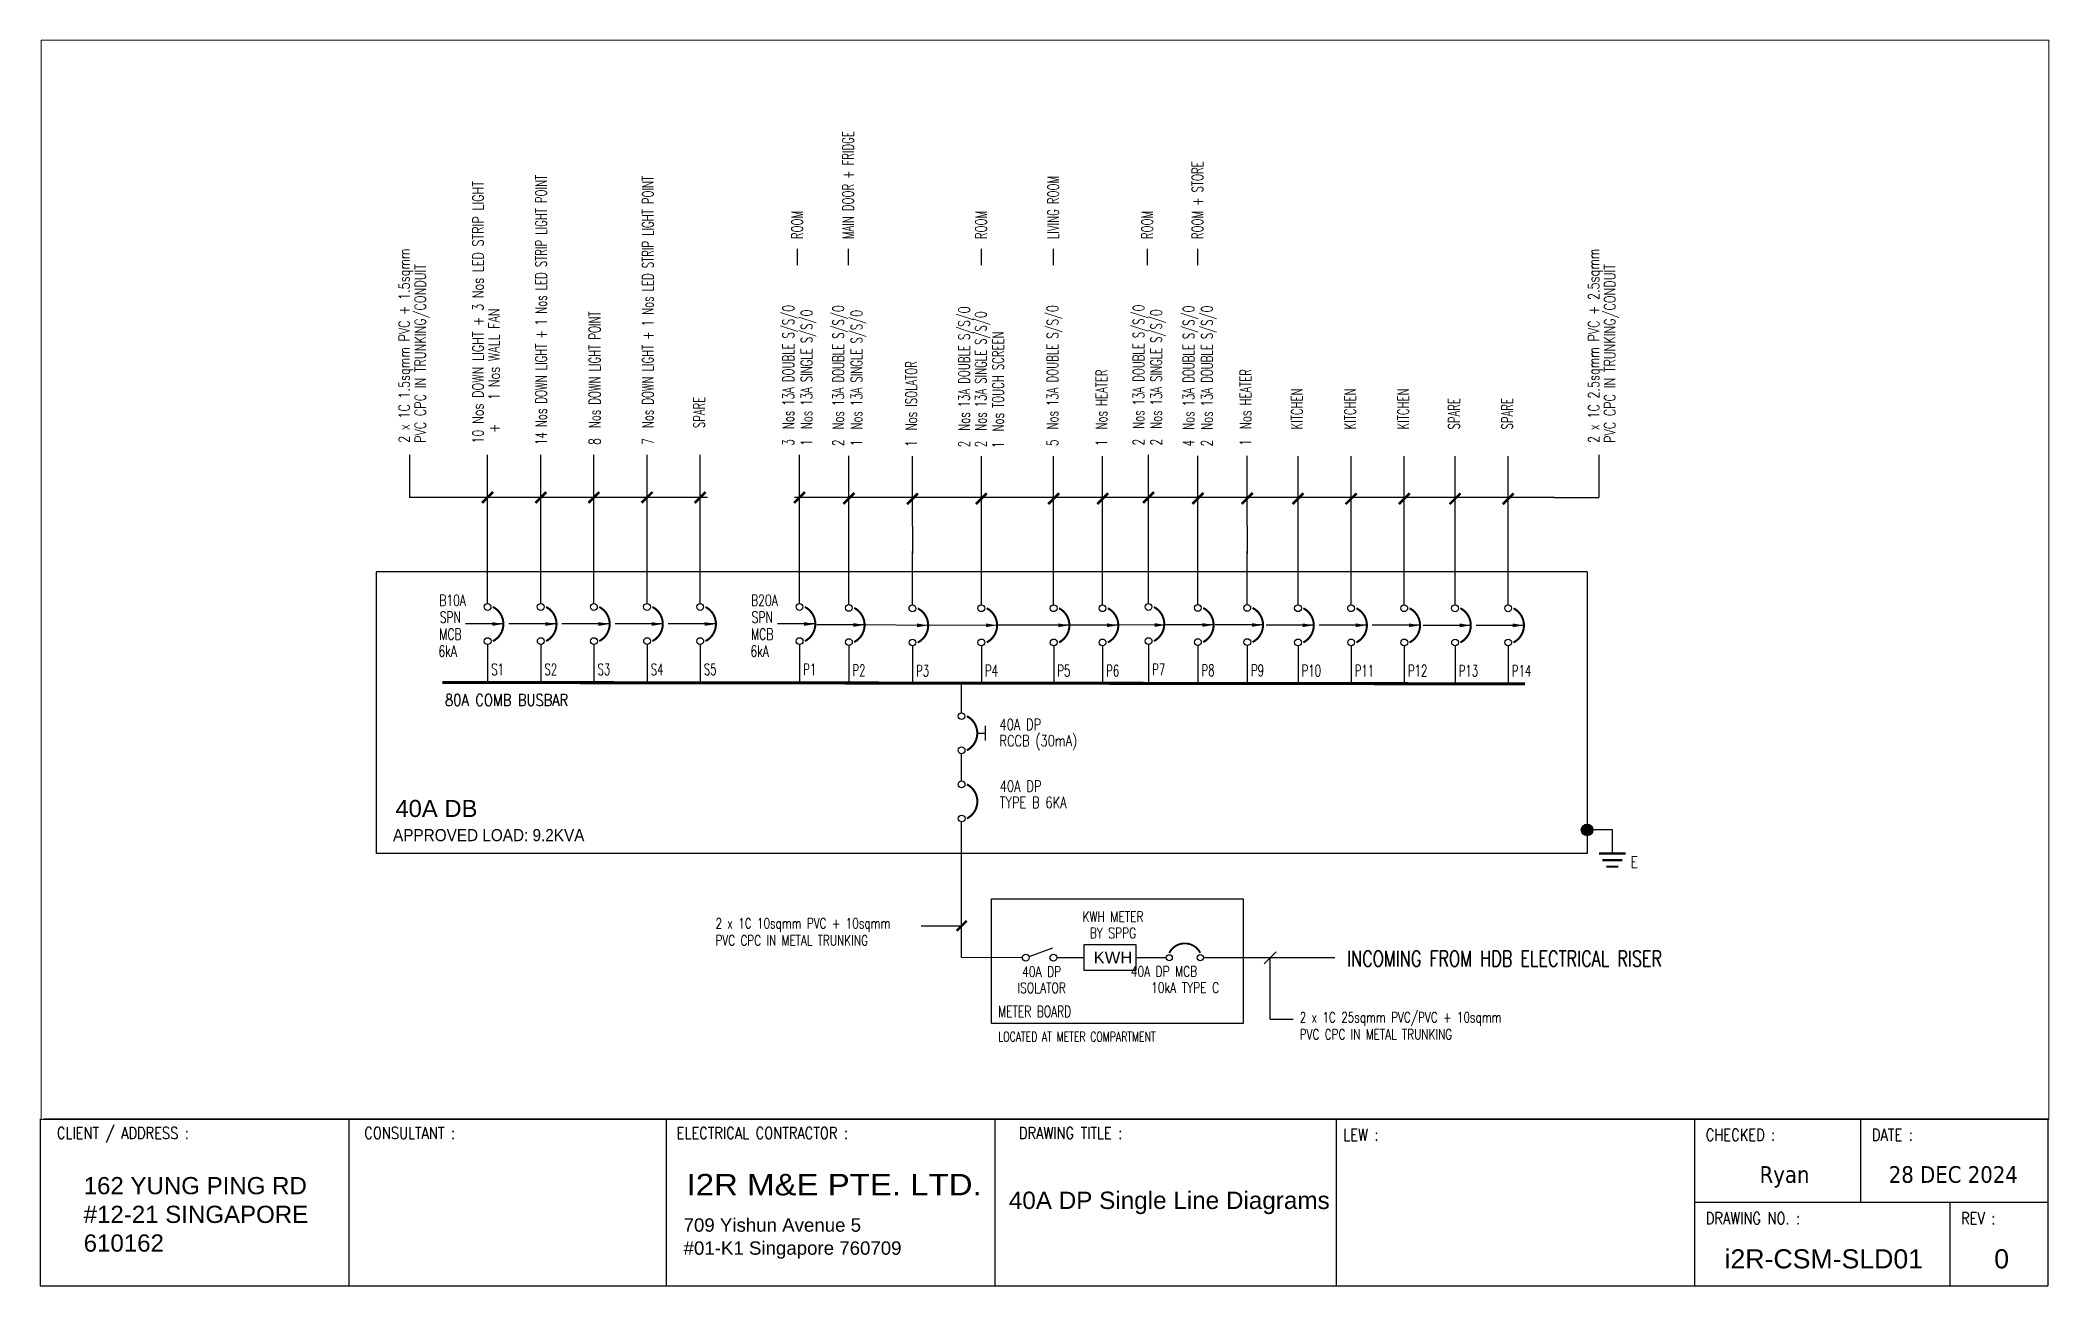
# Paper-space layout 'Layout2' of a CAD drawing. Header units: millimetres. Extents: x 23 to 397, y 41 to 273.
# The model-space entities are those that its viewports show. They can reach past a viewport. Long polylines and large blocks are cut down to what shows.
import ezdxf
from ezdxf.lldxf.tags import DXFTag

# ---------------------------------------------------------------- set-up
doc = ezdxf.new("R2010")
doc.units = ezdxf.units.MM
doc.layers.add('A-_COL----_E', color=7, linetype='Continuous', lineweight=9)
for name, color, linetype in [('E-SLD-DB-TXT', 3, 'Continuous'), ('E-SLD-FRAME', 8, 'Continuous'), ('E-SLD-LEGENDF', 2, 'Continuous'), ('E-SLD-T1', 2, 'Continuous'), ('SLD', 2, 'Continuous'), ('SLD-LINE', 7, 'Continuous'), ('SLD-TXT', 7, 'Continuous'), ('TXT', 7, 'Continuous')]:
    doc.layers.add(name, color=color, linetype=linetype)
doc.styles.add('A', font='arial.ttf')
doc.styles.add('ARIAL', font='arial.ttf')
doc.styles.add('ROMANS', font='romans.shx', dxfattribs={"width": 0.8})
doc.styles.add('simplex', font='simplex.shx', dxfattribs={"width": 0.7})
doc.styles.add('SLD-TXT', font='romans.shx', dxfattribs={"width": 0.75})
doc.styles.get("Standard").update_dxf_attribs({"font": 'arial.ttf'})
doc.styles.add('TAHOMA', font='tahoma.ttf', dxfattribs={"width": 0.9})
tags = doc.linetypes.add('CENTER', pattern=[2, 1.25, -0.25, 0.25, -0.25]).pattern_tags.tags
tags[10:11] = [DXFTag(74, 4), DXFTag(75, 0), DXFTag(340, '0'), DXFTag(46, 1.0), DXFTag(50, 0.0), DXFTag(44, 0.0), DXFTag(45, 0.0)]
tags[8:9] = [DXFTag(74, 4), DXFTag(75, 0), DXFTag(340, '0'), DXFTag(46, 1.0), DXFTag(50, 0.0), DXFTag(44, 0.0), DXFTag(45, 0.0)]
tags[6:7] = [DXFTag(74, 4), DXFTag(75, 0), DXFTag(340, '0'), DXFTag(46, 1.0), DXFTag(50, 0.0), DXFTag(44, 0.0), DXFTag(45, 0.0)]
tags[4:5] = [DXFTag(74, 4), DXFTag(75, 0), DXFTag(340, '0'), DXFTag(46, 1.0), DXFTag(50, 0.0), DXFTag(44, 0.0), DXFTag(45, 0.0)]
doc.dimstyles.new('1-100', dxfattribs={"dimtxt": 100, "dimasz": 100, "dimexe": 25, "dimexo": 10, "dimgap": 25, "dimtad": 1, "dimdec": 0, "dimzin": 0, "dimdsep": 46, "dimtxsty": 'simplex', "dimcen": 0, "dimclrd": 7, "dimclre": 7, "dimclrt": 7, "dimadec": 0, "dimazin": 0, "dimtfac": 1, "dimtdec": 0, "dimtofl": 0, "dimtmove": 1, "dimatfit": 0, "dimfxl": 1, "dimtolj": 1, "dimtzin": 0, "dimarcsym": 2})

# ---------------------------------------------------------------- blocks, each defined once
blk = doc.blocks.new('MCCB')
at = {"color": 3}
for centre in [(-1, 548), (0, 49)]:
    blk.add_circle(centre, 49.5, dxfattribs=at)
at = {"layer": 'E-SLD-LEGENDF', "const_width": 30}
blk.add_lwpolyline([(77, 49, 0.611384), (77, 548)], format="xyb", dxfattribs=at)
blk = doc.blocks.new('RCCB')
at = {"color": 3}
for centre in [(-1, 548), (0, 49)]:
    blk.add_circle(centre, 49.5, dxfattribs=at)
at = {"layer": 'E-SLD-LEGENDF', "linetype": 'ByBlock'}
blk.add_line((230, 299), (350, 299), dxfattribs=at)
at = {"layer": 'E-SLD-LEGENDF'}
blk.add_line((350, 190), (350, 408), dxfattribs=at)
at = {"layer": 'E-SLD-LEGENDF', "const_width": 30}
blk.add_lwpolyline([(77, 49, 0.611384), (77, 548)], format="xyb", dxfattribs=at)

msp = doc.modelspace()

# ---------------------------------------------------------------- hatches: boundary and pattern name
at = {"layer": 'E-SLD-LEGENDF'}
h = msp.add_hatch(color=256, dxfattribs=at)
h.dxf.hatch_style = 1
edge = h.paths.add_edge_path()
edge.add_arc((27043, 5954), 119, 0, 360)

# ---------------------------------------------------------------- linework, layer by layer
for p, q in [((10828, 17551), (10828, 17891)), ((11873, 17551), (11873, 17891)), ((14606, 17551), (14606, 17891)), ((16087, 17551), (16087, 17890)), ((18016, 17551), (18016, 17891)), ((19049, 17551), (19049, 17891)), ((16154, 3331), (16712, 3331))]:
    msp.add_line(p, q)
at = {"color": 3}
msp.add_lwpolyline([(15582, 3355), (16074, 3531)], dxfattribs=at)
msp.add_lwpolyline([(16712, 3598), (17779, 3598), (17779, 3064), (16712, 3064)], close=True, dxfattribs=at)
for points in [[(18399, 3330), (17779, 3330)], [(21861, 3330), (19162, 3330)]]:
    msp.add_lwpolyline(points)
at = {"color": 7}
for points in [[(20656, 3452), (20411, 3207)], [(20533, 2069), (20533, 3330)]]:
    msp.add_lwpolyline(points, dxfattribs=at)
at = {"layer": 'A-_COL----_E'}
msp.add_line((15445, 3331), (14198, 3331), dxfattribs=at)
at = {"layer": 'E-SLD-FRAME', "color": 7, "linetype": 'CENTER', "ltscale": 1.5}
for p, q in [((27043, 11256), (2175, 11256)), ((2175, 11256), (2175, 5471)), ((27043, 11256), (27043, 5471)), ((27043, 5471), (2175, 5471))]:
    msp.add_line(p, q, dxfattribs=at)
msp.add_lwpolyline([(14809, 4536), (19979, 4536), (19979, 1979), (14809, 1979)], close=True, dxfattribs=at)
at = {"layer": 'E-SLD-LEGENDF'}
for p, q in [((27564, 5954), (27043, 5954)), ((27564, 5471), (27564, 5954))]:
    msp.add_line(p, q, dxfattribs=at)
for points, const_width in [([(27290, 5471), (27838, 5471)], 45.7), ([(27358, 5334), (27769, 5334)], 45.7), ([(27440, 5197), (27687, 5197)], 41.1)]:
    msp.add_lwpolyline(points, dxfattribs=dict(at, const_width=const_width))
msp.add_circle((27043, 5954), 119, dxfattribs=at)
at = {"layer": 'SLD', "color": 7}
for p, q in [((2857, 13657), (2857, 12784)), ((27285, 13657), (27285, 12783)), ((8979, 12784), (2857, 12784)), ((26370, 12784), (10763, 12784))]:
    msp.add_line(p, q, dxfattribs=at)
at = {"layer": 'SLD', "const_width": 62.5}
msp.add_lwpolyline([(3534, 8983), (25767, 8955)], dxfattribs=at)
at = {"layer": 'SLD', "lineweight": -3}
for centre in [(15516, 3331), (16084, 3331)]:
    msp.add_circle(centre, 70.8, dxfattribs=at)
at = {"layer": 'SLD-LINE', "linetype": 'ByBlock'}
for p, q in [((4464, 10604), (4464, 13657)), ((5555, 10604), (5555, 13657)), ((6647, 10604), (6647, 13657)), ((7738, 10604), (7738, 13657)), ((8829, 10604), (8829, 13657)), ((10870, 10604), (10870, 13657)), ((11882, 10584), (11882, 13637)), ((13188, 12191), (13188, 13629)), ((14603, 10578), (14603, 13631)), ((16088, 10578), (16088, 13631)), ((17092, 10578), (17092, 13631)), ((18036, 10604), (18036, 13657)), ((19049, 10584), (19049, 13637)), ((20064, 12200), (20064, 13637)), ((21106, 10578), (21106, 13631)), ((22197, 10578), (22197, 13631)), ((23288, 10578), (23288, 13631)), ((24331, 10576), (24331, 13629)), ((25422, 10576), (25422, 13629)), ((13188, 10576), (13188, 11672)), ((20064, 10584), (20064, 11680)), ((4465, 9764), (4465, 8983)), ((5556, 9764), (5556, 8983)), ((6648, 9764), (6648, 8983)), ((7739, 9764), (7739, 8983)), ((8830, 9764), (8830, 8983)), ((10871, 9764), (10871, 8983)), ((11883, 9744), (11883, 8963)), ((13189, 9735), (13189, 8955)), ((14604, 9737), (14604, 8957)), ((16089, 9737), (16089, 8957)), ((17093, 9737), (17093, 8957)), ((18037, 9764), (18037, 8983)), ((19050, 9744), (19050, 8963)), ((20065, 9744), (20065, 8963)), ((21107, 9737), (21107, 8957)), ((22198, 9737), (22198, 8957)), ((23289, 9737), (23289, 8957)), ((24332, 9736), (24332, 8955)), ((25423, 9736), (25423, 8955)), ((14196, 8361), (14196, 8983)), ((14197, 6961), (14197, 7521))]:
    msp.add_line(p, q, dxfattribs=at)
at = {"layer": 'SLD-LINE'}
for p, q in [((26370, 12784), (27286, 12784)), ((13188, 12191), (13188, 11624)), ((20064, 12200), (20064, 11632)), ((14198, 3331), (14198, 6120))]:
    msp.add_line(p, q, dxfattribs=at)
at = {"layer": 'SLD-TXT'}
msp.add_line((13369, 3985), (14198, 3985), dxfattribs=at)
at = {"layer": 'SLD-TXT', "color": 7}
msp.add_line((20533, 2069), (21004, 2069), dxfattribs=at)
at = {"layer": 'SLD-TXT'}
for points, const_width in [([(4352, 12672), (4576, 12895)], 52.7), ([(5444, 12672), (5667, 12895)], 52.7), ([(6535, 12672), (6758, 12895)], 52.7), ([(7626, 12672), (7850, 12895)], 52.7), ([(8717, 12672), (8941, 12895)], 52.7), ([(10758, 12672), (10981, 12895)], 52.7), ([(11770, 12652), (11994, 12876)], 52.7), ([(13076, 12644), (13299, 12867)], 52.7), ([(14491, 12646), (14715, 12869)], 52.7), ([(15976, 12646), (16200, 12869)], 52.7), ([(16981, 12646), (17204, 12869)], 52.7), ([(17924, 12672), (18148, 12895)], 52.7), ([(18937, 12652), (19161, 12876)], 52.7), ([(19952, 12652), (20176, 12876)], 52.7), ([(20994, 12646), (21218, 12869)], 52.7), ([(22085, 12646), (22309, 12869)], 52.7), ([(23176, 12646), (23400, 12869)], 52.7), ([(24219, 12644), (24443, 12868)], 52.7), ([(25311, 12644), (25534, 12868)], 52.7), ([(14097, 3884), (14300, 4087)], 47.9)]:
    msp.add_lwpolyline(points, dxfattribs=dict(at, const_width=const_width))

# ---------------------------------------------------------------- block references
at = {"layer": 'E-SLD-LEGENDF', "linetype": 'ByBlock', "xscale": 1.405555351125624, "yscale": 1.405555351125624, "zscale": 1.405555351125624}
msp.add_blockref('RCCB', (14197, 7521), dxfattribs=at)
at = {"layer": 'SLD', "lineweight": -3, "xscale": 1.405555351125624, "yscale": 1.405555351125624, "zscale": 1.405555351125624}
for p in [(4465, 9764), (5556, 9764), (6648, 9764), (7739, 9764), (8830, 9764), (10871, 9764), (11883, 9744), (13189, 9735), (14604, 9737), (16089, 9737), (17093, 9737), (18037, 9764), (19050, 9744), (20065, 9744), (21107, 9737), (22198, 9737), (23289, 9737), (24332, 9736), (25423, 9736), (14198, 6120)]:
    msp.add_blockref('MCCB', p, dxfattribs=at)
at = {"layer": 'SLD', "lineweight": -3, "xscale": 1.277777777777777, "yscale": 1.277777777777777, "zscale": 1.277777777777777, "rotation": 90}
msp.add_blockref('MCCB', (19162, 3330), dxfattribs=at)

# ---------------------------------------------------------------- texts
at = {"color": 0, "insert": (16910, 3455), "char_height": 243.1, "width": 875.05, "attachment_point": 1, "style": 'ARIAL'}
msp.add_mtext('{\\W1;KWH}', dxfattribs=at)
at = {"layer": 'E-SLD-DB-TXT', "color": 2, "style": 'A', "width": 0.9}
msp.add_text('APPROVED LOAD: 9.2KVA', height=250, dxfattribs=at).set_placement((2522, 5723))
at = {"layer": 'E-SLD-DB-TXT', "insert": (2570, 6570), "char_height": 350, "width": 3831.18, "attachment_point": 1, "style": 'A'}
msp.add_mtext('40A DB', dxfattribs=at)
at = {"layer": 'E-SLD-T1', "color": 7, "style": 'ROMANS', "width": 0.7}
for s, height, p in [('METER BOARD', 230, (14947, 2108)), ('LOCATED AT METER COMPARTMENT', 200, (14949, 1607))]:
    msp.add_text(s, height=height, dxfattribs=at).set_placement(p)
at = {"layer": 'SLD-TXT', "style": 'ROMANS', "width": 0.65}
for s, height, p in [('MAIN DOOR + FRIDGE', 233.94, (11983, 18090)), ('14 Nos DOWN LIGHT + 1 Nos LED STRIP LIGHT POINT', 233.94, (5678, 13863)), ('ROOM + STORE', 233.94, (19159, 18090)), ('7  Nos DOWN LIGHT + 1 Nos LED STRIP LIGHT POINT', 233.94, (7871, 13867)), ('LIVING ROOM', 233.94, (16197, 18090)), ('ROOM', 233.9, (10938, 18090)), ('ROOM', 233.9, (14716, 18090)), ('ROOM', 233.9, (18126, 18090)), ('8  Nos DOWN LIGHT POINT', 233.94, (6779, 13867)), ('3  Nos 13A DOUBLE S/S/O', 233.94, (10757, 13847)), ('1  Nos 13A SINGLE S/S/O', 233.94, (11132, 13847)), ('2  Nos 13A DOUBLE S/S/O', 233.94, (11782, 13839)), ('1  Nos 13A SINGLE S/S/O', 233.94, (12158, 13839)), ('2  Nos 13A DOUBLE S/S/O  ', 233.94, (14367, 13814)), ('2  Nos 13A SINGLE S/S/O  ', 233.94, (14709, 13814)), ('5  Nos 13A DOUBLE S/S/O  ', 233.94, (16183, 13841)), ('2  Nos 13A DOUBLE S/S/O', 233.94, (17948, 13853)), ('2  Nos 13A SINGLE S/S/O', 233.94, (18312, 13853)), ('4  Nos 13A DOUBLE S/S/O', 233.94, (18977, 13832)), ('2  Nos 13A DOUBLE S/S/O', 233.94, (19353, 13832)), ('1  Nos TOUCH SCREEN', 233.94, (15063, 13800)), ('1  Nos ISOLATOR', 233.94, (13281, 13824)), ('1  Nos HEATER', 233.94, (17188, 13841)), ('1  Nos HEATER', 233.94, (20147, 13849)), ('   KITCHEN', 233.9, (21201, 13841)), ('   KITCHEN', 233.9, (22292, 13841)), ('   KITCHEN', 233.9, (23383, 13841)), ('   SPARE', 233.9, (8924, 13867)), ('   SPARE', 233.9, (24426, 13839)), ('   SPARE', 233.9, (25518, 13839))]:
    msp.add_text(s, height=height, rotation=90, dxfattribs=at).set_placement(p)
at = {"layer": 'SLD-TXT'}
for s, height, style, width, p in [('B10A', 230, 'SLD-TXT', 0.7, (3472, 10556)), ('B20A', 230, 'SLD-TXT', 0.7, (9877, 10556)), ('SPN', 230, 'SLD-TXT', 0.7, (3480, 10208)), ('SPN', 230, 'SLD-TXT', 0.7, (9886, 10208)), ('MCB', 230, 'SLD-TXT', 0.7, (3472, 9859)), ('MCB', 230, 'SLD-TXT', 0.7, (9877, 9859)), ('6kA', 230, 'SLD-TXT', 0.7, (3456, 9511)), ('6kA', 230, 'SLD-TXT', 0.7, (9861, 9511)), ('S1', 233.9, 'ROMANS', 0.65, (4540, 9135)), ('S2', 233.9, 'ROMANS', 0.65, (5631, 9135)), ('S3', 233.9, 'ROMANS', 0.65, (6722, 9135)), ('S4', 233.9, 'ROMANS', 0.65, (7814, 9135)), ('S5', 233.9, 'ROMANS', 0.65, (8905, 9135)), ('P1', 233.9, 'ROMANS', 0.65, (10945, 9135)), ('P2', 233.9, 'ROMANS', 0.65, (11958, 9115)), ('P3', 233.9, 'ROMANS', 0.65, (13263, 9106)), ('P4', 233.9, 'ROMANS', 0.65, (14679, 9108)), ('P5', 233.9, 'ROMANS', 0.65, (16164, 9108)), ('P6', 233.9, 'ROMANS', 0.65, (17168, 9108)), ('P7', 233.9, 'ROMANS', 0.65, (18112, 9135)), ('P8', 233.9, 'ROMANS', 0.65, (19125, 9115)), ('P9', 233.9, 'ROMANS', 0.65, (20140, 9115)), ('P10', 233.9, 'ROMANS', 0.65, (21182, 9108)), ('P11', 233.9, 'ROMANS', 0.65, (22273, 9108)), ('P12', 233.9, 'ROMANS', 0.65, (23364, 9108)), ('P13', 233.9, 'ROMANS', 0.65, (24407, 9107)), ('P14', 233.9, 'ROMANS', 0.65, (25498, 9107)), ('80A COMB BUSBAR', 245.08, 'SLD-TXT', 0.8, (3590, 8501))]:
    msp.add_text(s, height=height, dxfattribs=dict(at, style=style, width=width)).set_placement(p)
at = {"layer": 'SLD-TXT', "char_height": 225, "width": 8812.05, "attachment_point": 1, "rotation": 90, "line_spacing_factor": 0.880435, "style": 'SLD-TXT'}
for s, insert in [('10 Nos DOWN LIGHT + 3 Nos LED STRIP LIGHT\\P\\pxi-3,l4,t4;+^I1 Nos WALL FAN', (4155, 13887)), ('2 x 1C 1.5sqmm PVC + 1.5sqmm \\PPVC CPC IN TRUNKING/CONDUIT', (2638, 13903)), ('2 x 1C 2.5sqmm PVC + 2.5sqmm \\PPVC CPC IN TRUNKING/CONDUIT', (27066, 13902))]:
    msp.add_mtext(s, dxfattribs=dict(at, insert=insert))
at = {"layer": 'SLD-TXT', "attachment_point": 1, "style": 'SLD-TXT'}
for s, insert, char_height, width, line_spacing_factor in [('40A DP \\PRCCB (30mA)', (14974, 8235), 230, 3288.98, 0.869565), ('40A DP\\PTYPE B 6KA', (14980, 6968), 230, 3288.98, 0.869565), ('{\\W0.75;E}', (27941, 5412), 234, 2960.08, 0.908108), ('\\pxqc;KWH METER\\PBY SPPG', (15489, 4280), 215, 3635.43, 0.934884), ('\\pxqc;40A DP\\PISOLATOR', (15383, 3152), 215, 918.73, 0.934884), ('     40A DP MCB \\P\\pxqc;10kA TYPE C', (17117, 3156), 215, 3339.88, 0.934884)]:
    msp.add_mtext(s, dxfattribs=dict(at, insert=insert, char_height=char_height, width=width, line_spacing_factor=line_spacing_factor))
at = {"layer": 'SLD-TXT', "color": 7, "attachment_point": 1, "style": 'SLD-TXT'}
for s, insert, char_height, width in [('2 x 1C 10sqmm PVC + 10sqmm \\PPVC CPC IN METAL TRUNKING', (9143, 4141), 210, 8010.96), ('INCOMING FROM HDB ELECTRICAL RISER', (22116, 3470), 320.8, 12237.57), ('2 x 1C 25sqmm PVC/PVC + 10sqmm \\PPVC CPC IN METAL TRUNKING', (21141, 2211), 210, 8010.96)]:
    msp.add_mtext(s, dxfattribs=dict(at, insert=insert, char_height=char_height, width=width))

# ---------------------------------------------------------------- leaders
at = {"layer": 'SLD'}
for points in [[(4788, 10184), (4011, 10184)], [(5879, 10184), (4899, 10184)], [(6971, 10184), (5991, 10184)], [(8062, 10184), (7082, 10184)], [(9153, 10184), (8173, 10184)], [(11194, 10184), (10417, 10184)], [(12206, 10164), (11226, 10164)], [(13512, 10155), (12206, 10164)], [(14927, 10158), (13512, 10155)], [(16412, 10158), (14927, 10158)], [(17416, 10158), (16436, 10158)], [(18393, 10164), (17416, 10158)], [(19373, 10164), (18393, 10164)], [(20388, 10164), (19408, 10164)], [(21430, 10158), (20450, 10158)], [(22521, 10158), (21541, 10158)], [(23612, 10158), (22632, 10158)], [(24655, 10156), (23675, 10156)], [(25746, 10156), (24766, 10156)]]:
    msp.add_leader(points, dimstyle='1-100', override={"dimasz": 230}, dxfattribs=at)

psp = doc.layouts.new('Layout2')

# ---------------------------------------------------------------- linework, layer by layer
at = {"color": 7}
for p, q in [((23.13, 72.17), (23.13, 41.04)), ((23.76, 72.17), (397.21, 72.17)), ((80.67, 72.17), (80.67, 41.04)), ((139.75, 72.17), (139.75, 41.04)), ((201.03, 72.17), (201.03, 41.04)), ((264.61, 72.17), (264.61, 41.04)), ((331.38, 72.17), (331.38, 41.04)), ((362.34, 72.17), (362.34, 56.61)), ((397.21, 72.17), (397.21, 41.04)), ((378.95, 56.61), (378.95, 41.04)), ((23.13, 41.04), (397.21, 41.04))]:
    psp.add_line(p, q, dxfattribs=at)
at = {"layer": 'TXT', "color": 7}
psp.add_line((331.38, 56.61), (397.21, 56.61), dxfattribs=at)

# ---------------------------------------------------------------- texts
at = {"color": 7, "insert": (31.23, 61.32), "char_height": 3.2078, "attachment_point": 1}
psp.add_mtext_dynamic_manual_height_columns('162 YUNG PING RD\\P#12-21 SINGAPORE\\P610162', width=46.6763, gutter_width=16.04, heights=[0], dxfattribs=at)
at = {"layer": 'TXT', "color": 7, "style": 'simplex', "width": 0.8}
for s, height, p in [('CLIENT / ADDRESS :', 2.2229, (26.23, 68.41)), ('CONSULTANT :', 2.2229, (83.52, 68.41)), ('ELECTRICAL CONTRACTOR :', 2.2229, (141.73, 68.41)), ('DRAWING TITLE :', 2.2229, (205.49, 68.41)), ('LEW :', 2.223, (265.94, 68.08)), ('CHECKED :', 2.223, (333.48, 68.08)), ('DATE :', 2.223, (364.44, 68.08)), ('DRAWING NO. :', 2.2229, (333.48, 52.52)), ('REV :', 2.223, (381.05, 52.52))]:
    psp.add_text(s, height=height, dxfattribs=at).set_placement(p)
at = {"layer": 'TXT', "color": 7}
for s, height, style, p in [('Ryan', 3.112, 'TAHOMA', (343.51, 60.24)), ('28 DEC 2024', 3.1121, 'TAHOMA', (367.58, 60.24)), ('709 Yishun Avenue 5', 2.4897, 'ARIAL', (143.02, 51.13)), ('#01-K1 Singapore 760709', 2.4897, 'ARIAL', (143.02, 46.84)), ('i2R-CSM-SLD01', 3.5566, 'ARIAL', (336.98, 44.3)), ('0', 3.56, 'ARIAL', (387.23, 44.3))]:
    psp.add_text(s, height=height, dxfattribs=dict(at, style=style)).set_placement(p)
at = {"layer": 'TXT', "color": 7, "insert": (143.57, 61.91), "char_height": 4.0012, "width": 61.8211, "attachment_point": 1, "style": 'ARIAL'}
psp.add_mtext('{\\W1.1;I2R M&E PTE. LTD.}', dxfattribs=at)
at = {"layer": 'TXT', "color": 7, "insert": (203.62, 58.6), "char_height": 3.2357, "width": 65.5961, "attachment_point": 1, "line_spacing_factor": 0.975, "style": 'ARIAL'}
psp.add_mtext('40A DP Single Line Diagrams', dxfattribs=at)

# ---------------------------------------------------------------- viewports
at = {"layer": '0'}
psp.add_viewport(center=(210.35, 172.61), size=(374.12, 201.1671), view_center_point=(15909.32, 11089.96), view_height=22170.3025, dxfattribs=at)

doc.saveas('drawing.dxf')
